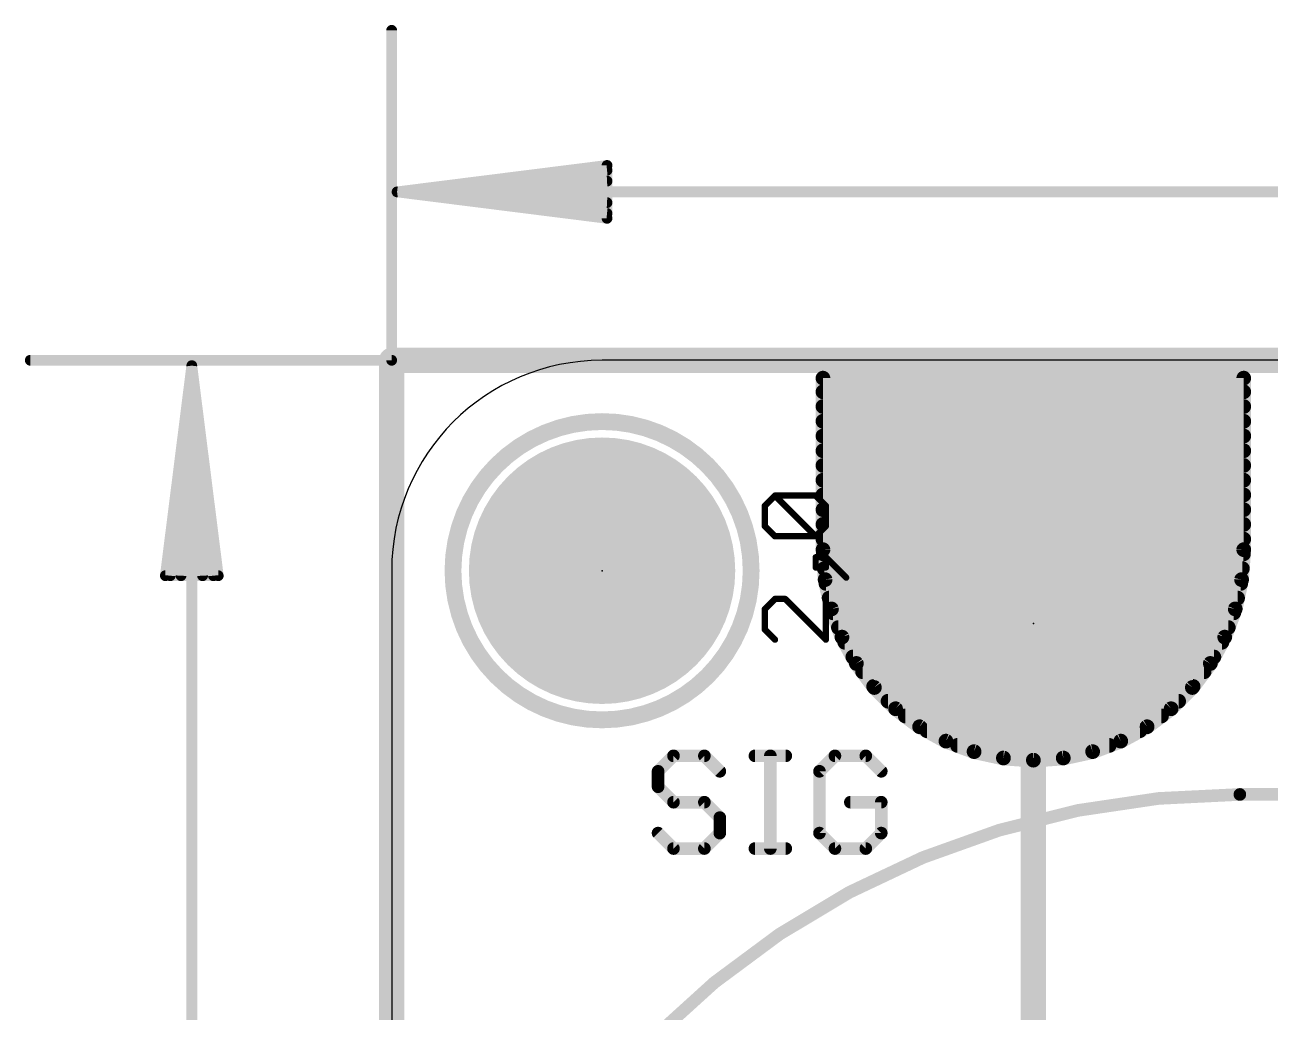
# Model space of a CAD drawing. Extents: x -4.8 to 37, y -3.4 to 41.2.
# Drawn here: x -4.43 to 10.61, y 28.96 to 40.88 of the extents above; entities that cross this region are included whole.
import ezdxf

# ---------------------------------------------------------------- set-up
doc = ezdxf.new("R2010")
doc.units = 0
for name, color, linetype in [('1', 12, 'CONTINUOUS'), ('16', 5, 'CONTINUOUS'), ('17', 110, 'CONTINUOUS'), ('20', 53, 'CONTINUOUS'), ('21', 40, 'CONTINUOUS'), ('23', 53, 'CONTINUOUS'), ('47', 253, 'CONTINUOUS'), ('48', 253, 'CONTINUOUS')]:
    doc.layers.add(name, color=color, linetype=linetype)

# ---------------------------------------------------------------- blocks, each defined once
blk = doc.blocks.new('ROUNDP')
at = {"const_width": 0.5}
blk.add_lwpolyline([(0, -0.25, 1), (0, 0.25, 1), (0, -0.25)], format="xyb", dxfattribs=at)

msp = doc.modelspace()

# ---------------------------------------------------------------- linework, layer by layer
at = {"layer": '1'}
for points, const_width in [([(30.48, 36.83), (0, 36.83)], 0.3048), ([(0, 36.83), (0, 0)], 0.3048), ([(10.287, 36.614), (5.207, 36.614)], 0.1778), ([(5.207, 36.614), (5.207, 34.544)], 0.1778), ([(10.287, 34.544), (10.287, 36.614)], 0.1778), ([(5.207, 36.449), (10.287, 36.449)], 0.1778), ([(5.207, 36.2712), (10.287, 36.2712)], 0.1778), ([(5.207, 36.0934), (10.287, 36.0934)], 0.1778), ([(5.207, 35.9156), (10.287, 35.9156)], 0.1778), ([(5.207, 35.7378), (10.287, 35.7378)], 0.1778), ([(5.207, 35.56), (10.287, 35.56)], 0.1778), ([(5.207, 35.3822), (10.287, 35.3822)], 0.1778), ([(5.207, 35.2044), (10.287, 35.2044)], 0.1778), ([(5.207, 35.0266), (10.287, 35.0266)], 0.1778), ([(5.207, 34.8488), (10.287, 34.8488)], 0.1778), ([(5.207, 34.671), (10.287, 34.671)], 0.1778), ([(5.207, 34.544), (5.2329, 34.1825)], 0.1778), ([(5.2106, 34.4932), (10.2834, 34.4932)], 0.1778), ([(10.2611, 34.1825), (10.287, 34.544)], 0.1778), ([(5.2233, 34.3154), (10.2706, 34.3154)], 0.1778), ([(5.2329, 34.1825), (5.3099, 33.8284)], 0.1778), ([(5.2426, 34.1376), (10.2514, 34.1376)], 0.1778), ([(10.1841, 33.8284), (10.2611, 34.1825)], 0.1778), ([(5.2813, 33.9598), (10.2127, 33.9598)], 0.1778), ([(5.3099, 33.8284), (5.4365, 33.4888)], 0.1778), ([(5.3272, 33.782), (10.1668, 33.782)], 0.1778), ([(10.0575, 33.4888), (10.1841, 33.8284)], 0.1778), ([(5.3935, 33.6042), (10.1005, 33.6042)], 0.1778), ([(5.4365, 33.4888), (5.6102, 33.1708)], 0.1778), ([(9.8838, 33.1708), (10.0575, 33.4888)], 0.1778), ([(5.4706, 33.4264), (10.0234, 33.4264)], 0.1778), ([(5.5677, 33.2486), (9.9263, 33.2486)], 0.1778), ([(5.6102, 33.1708), (5.8274, 32.8807)], 0.1778), ([(9.6666, 32.8807), (9.8838, 33.1708)], 0.1778), ([(5.6851, 33.0708), (9.8089, 33.0708)], 0.1778), ([(5.8182, 32.893), (9.6758, 32.893)], 0.1778), ([(5.8274, 32.8807), (6.0837, 32.6244)], 0.1778), ([(9.4103, 32.6244), (9.6666, 32.8807)], 0.1778), ([(5.9929, 32.7152), (9.5012, 32.7152)], 0.1778), ([(6.0837, 32.6244), (6.3738, 32.4072)], 0.1778), ([(6.1999, 32.5374), (9.2941, 32.5374)], 0.1778), ([(9.1202, 32.4072), (9.4103, 32.6244)], 0.1778), ([(6.3738, 32.4072), (6.6918, 32.2335)], 0.1778), ([(8.8022, 32.2335), (9.1202, 32.4072)], 0.1778), ([(6.461, 32.3596), (9.033, 32.3596)], 0.1778), ([(6.6918, 32.2335), (7.0314, 32.1069)], 0.1778), ([(8.4626, 32.1069), (8.8022, 32.2335)], 0.1778), ([(6.8306, 32.1818), (8.6634, 32.1818)], 0.1778), ([(7.0314, 32.1069), (7.3855, 32.0299)], 0.1778), ([(8.1085, 32.0299), (8.4626, 32.1069)], 0.1778), ([(7.3855, 32.0299), (7.747, 32.004)], 0.1778), ([(7.747, 32.004), (8.1085, 32.0299)], 0.1778)]:
    msp.add_lwpolyline(points, dxfattribs=dict(at, const_width=const_width))
for points, const_width in [([(0, 36.9062, 1), (0, 36.7538)], 0.1524), ([(0.0762, 36.83, 1), (-0.0762, 36.83)], 0.1524), ([(5.2515, 36.614, 1), (5.1625, 36.614)], 0.0889), ([(5.207, 36.6585, 1), (5.207, 36.5696)], 0.0889), ([(10.3315, 36.614, 1), (10.2426, 36.614)], 0.0889), ([(10.287, 36.5696, 1), (10.287, 36.6585)], 0.0889), ([(5.207, 36.4935, 1), (5.207, 36.4046)], 0.0889), ([(10.287, 36.4046, 1), (10.287, 36.4935)], 0.0889), ([(5.207, 36.3156, 1), (5.207, 36.2268)], 0.0889), ([(10.287, 36.2268, 1), (10.287, 36.3156)], 0.0889), ([(5.207, 36.1379, 1), (5.207, 36.049)], 0.0889), ([(10.287, 36.049, 1), (10.287, 36.1379)], 0.0889), ([(5.207, 35.9601, 1), (5.207, 35.8712)], 0.0889), ([(10.287, 35.8712, 1), (10.287, 35.9601)], 0.0889), ([(5.207, 35.7822, 1), (5.207, 35.6934)], 0.0889), ([(10.287, 35.6934, 1), (10.287, 35.7822)], 0.0889), ([(5.207, 35.6044, 1), (5.207, 35.5156)], 0.0889), ([(10.287, 35.5156, 1), (10.287, 35.6044)], 0.0889), ([(5.207, 35.4267, 1), (5.207, 35.3378)], 0.0889), ([(10.287, 35.3378, 1), (10.287, 35.4267)], 0.0889), ([(5.207, 35.2488, 1), (5.207, 35.16)], 0.0889), ([(10.287, 35.16, 1), (10.287, 35.2488)], 0.0889), ([(5.207, 35.071, 1), (5.207, 34.9822)], 0.0889), ([(10.287, 34.9822, 1), (10.287, 35.071)], 0.0889), ([(5.207, 34.8933, 1), (5.207, 34.8044)], 0.0889), ([(10.287, 34.8044, 1), (10.287, 34.8933)], 0.0889), ([(5.207, 34.7154, 1), (5.207, 34.6266)], 0.0889), ([(10.287, 34.6266, 1), (10.287, 34.7154)], 0.0889), ([(5.1625, 34.544, 1), (5.2515, 34.544)], 0.0889), ([(5.2513, 34.5472, 1), (5.1627, 34.5408)], 0.0889), ([(5.2106, 34.5376, 1), (5.2106, 34.4488)], 0.0889), ([(10.3313, 34.5408, 1), (10.2427, 34.5472)], 0.0889), ([(10.2426, 34.544, 1), (10.3315, 34.544)], 0.0889), ([(10.2834, 34.4488, 1), (10.2834, 34.5376)], 0.0889), ([(5.2233, 34.3599, 1), (5.2233, 34.271)], 0.0889), ([(10.2706, 34.271, 1), (10.2706, 34.3599)], 0.0889), ([(5.2763, 34.192, 1), (5.1894, 34.1731)], 0.0889), ([(5.1885, 34.1793, 1), (5.2772, 34.1857)], 0.0889), ([(5.2426, 34.182, 1), (5.2426, 34.0932)], 0.0889), ([(10.2168, 34.1857, 1), (10.3055, 34.1793)], 0.0889), ([(10.3046, 34.1731, 1), (10.2177, 34.192)], 0.0889), ([(10.2514, 34.0932, 1), (10.2514, 34.182)], 0.0889), ([(5.2813, 34.0042, 1), (5.2813, 33.9154)], 0.0889), ([(10.2127, 33.9154, 1), (10.2127, 34.0042)], 0.0889), ([(5.3515, 33.8439, 1), (5.2682, 33.8129)], 0.0889), ([(5.2665, 33.819, 1), (5.3533, 33.8378)], 0.0889), ([(5.3272, 33.8265, 1), (5.3272, 33.7376)], 0.0889), ([(10.1407, 33.8378, 1), (10.2275, 33.819)], 0.0889), ([(10.2258, 33.8129, 1), (10.1425, 33.8439)], 0.0889), ([(10.1668, 33.7376, 1), (10.1668, 33.8265)], 0.0889), ([(5.3935, 33.6486, 1), (5.3935, 33.5598)], 0.0889), ([(10.1005, 33.5598, 1), (10.1005, 33.6486)], 0.0889), ([(5.4755, 33.5101, 1), (5.3975, 33.4675)], 0.0889), ([(5.3949, 33.4733, 1), (5.4782, 33.5044)], 0.0889), ([(10.0158, 33.5044, 1), (10.0991, 33.4733)], 0.0889), ([(10.0965, 33.4675, 1), (10.0185, 33.5101)], 0.0889), ([(5.4706, 33.4708, 1), (5.4706, 33.382)], 0.0889), ([(10.0234, 33.382, 1), (10.0234, 33.4708)], 0.0889), ([(5.5677, 33.2931, 1), (5.5677, 33.2042)], 0.0889), ([(5.6458, 33.1974, 1), (5.5746, 33.1441)], 0.0889), ([(5.5712, 33.1495, 1), (5.6492, 33.1921)], 0.0889), ([(9.8448, 33.1921, 1), (9.9228, 33.1495)], 0.0889), ([(9.9194, 33.1441, 1), (9.8482, 33.1974)], 0.0889), ([(9.9263, 33.2042, 1), (9.9263, 33.2931)], 0.0889), ([(5.6851, 33.1152, 1), (5.6851, 33.0264)], 0.0889), ([(9.8089, 33.0264, 1), (9.8089, 33.1152)], 0.0889), ([(5.8182, 32.9374, 1), (5.8182, 32.8486)], 0.0889), ([(5.8588, 32.9121, 1), (5.796, 32.8492)], 0.0889), ([(5.7918, 32.854, 1), (5.863, 32.9073)], 0.0889), ([(9.631, 32.9073, 1), (9.7022, 32.854)], 0.0889), ([(9.698, 32.8492, 1), (9.6352, 32.9121)], 0.0889), ([(9.6758, 32.8486, 1), (9.6758, 32.9374)], 0.0889), ([(5.9929, 32.7597, 1), (5.9929, 32.6708)], 0.0889), ([(9.5012, 32.6708, 1), (9.5012, 32.7597)], 0.0889), ([(6.1103, 32.66, 1), (6.057, 32.5888)], 0.0889), ([(6.0522, 32.593, 1), (6.1151, 32.6558)], 0.0889), ([(6.1999, 32.5818, 1), (6.1999, 32.493)], 0.0889), ([(9.2941, 32.493, 1), (9.2941, 32.5818)], 0.0889), ([(9.3789, 32.6558, 1), (9.4418, 32.593)], 0.0889), ([(9.437, 32.5888, 1), (9.3837, 32.66)], 0.0889), ([(6.3951, 32.4462, 1), (6.3525, 32.3682)], 0.0889), ([(6.3471, 32.3716, 1), (6.4004, 32.4428)], 0.0889), ([(9.0936, 32.4428, 1), (9.1469, 32.3716)], 0.0889), ([(9.1415, 32.3682, 1), (9.0989, 32.4462)], 0.0889), ([(6.461, 32.404, 1), (6.461, 32.3152)], 0.0889), ([(6.7074, 32.2752, 1), (6.6763, 32.1919)], 0.0889), ([(8.8177, 32.1919, 1), (8.7866, 32.2752)], 0.0889), ([(9.033, 32.3152, 1), (9.033, 32.404)], 0.0889), ([(6.6705, 32.1945, 1), (6.7131, 32.2725)], 0.0889), ([(6.8306, 32.2263, 1), (6.8306, 32.1374)], 0.0889), ([(7.0408, 32.1503, 1), (7.022, 32.0635)], 0.0889), ([(7.0159, 32.0652, 1), (7.0469, 32.1485)], 0.0889), ([(8.4471, 32.1485, 1), (8.4781, 32.0652)], 0.0889), ([(8.472, 32.0635, 1), (8.4532, 32.1503)], 0.0889), ([(8.6634, 32.1374, 1), (8.6634, 32.2263)], 0.0889), ([(8.7809, 32.2725, 1), (8.8235, 32.1945)], 0.0889), ([(7.3887, 32.0742, 1), (7.3823, 31.9855)], 0.0889), ([(7.3761, 31.9864, 1), (7.395, 32.0733)], 0.0889), ([(7.7438, 32.0483, 1), (7.7502, 31.9597)], 0.0889), ([(7.7438, 31.9597, 1), (7.7502, 32.0483)], 0.0889), ([(8.099, 32.0733, 1), (8.1179, 31.9864)], 0.0889), ([(8.1117, 31.9855, 1), (8.1053, 32.0742)], 0.0889)]:
    msp.add_lwpolyline(points, format="xyb", dxfattribs=dict(at, const_width=const_width))
at = {"layer": '16'}
for points, const_width in [([(0, 36.83), (30.48, 36.83)], 0.3048), ([(0, 0), (0, 36.83)], 0.3048), ([(10.287, 36.614), (5.207, 36.614)], 0.1778), ([(5.207, 36.614), (5.207, 34.544)], 0.1778), ([(10.287, 34.544), (10.287, 36.614)], 0.1778), ([(5.207, 36.449), (10.287, 36.449)], 0.1778), ([(5.207, 36.2712), (10.287, 36.2712)], 0.1778), ([(5.207, 36.0934), (10.287, 36.0934)], 0.1778), ([(5.207, 35.9156), (10.287, 35.9156)], 0.1778), ([(5.207, 35.7378), (10.287, 35.7378)], 0.1778), ([(5.207, 35.56), (10.287, 35.56)], 0.1778), ([(5.207, 35.3822), (10.287, 35.3822)], 0.1778), ([(5.207, 35.2044), (10.287, 35.2044)], 0.1778), ([(5.207, 35.0266), (10.287, 35.0266)], 0.1778), ([(5.207, 34.8488), (10.287, 34.8488)], 0.1778), ([(5.207, 34.671), (10.287, 34.671)], 0.1778), ([(5.207, 34.544), (5.2329, 34.1825)], 0.1778), ([(5.2106, 34.4932), (10.2834, 34.4932)], 0.1778), ([(10.2611, 34.1825), (10.287, 34.544)], 0.1778), ([(5.2233, 34.3154), (10.2706, 34.3154)], 0.1778), ([(7.747, 34.163), (7.747, 11.303)], 0.3048), ([(5.2329, 34.1825), (5.3099, 33.8284)], 0.1778), ([(5.2426, 34.1376), (10.2514, 34.1376)], 0.1778), ([(10.1841, 33.8284), (10.2611, 34.1825)], 0.1778), ([(5.2813, 33.9598), (10.2127, 33.9598)], 0.1778), ([(5.3099, 33.8284), (5.4365, 33.4888)], 0.1778), ([(5.3272, 33.782), (10.1668, 33.782)], 0.1778), ([(10.0575, 33.4888), (10.1841, 33.8284)], 0.1778), ([(5.3935, 33.6042), (10.1005, 33.6042)], 0.1778), ([(5.4365, 33.4888), (5.6102, 33.1708)], 0.1778), ([(9.8838, 33.1708), (10.0575, 33.4888)], 0.1778), ([(5.4706, 33.4264), (10.0234, 33.4264)], 0.1778), ([(5.5677, 33.2486), (9.9263, 33.2486)], 0.1778), ([(5.6102, 33.1708), (5.8274, 32.8807)], 0.1778), ([(9.6666, 32.8807), (9.8838, 33.1708)], 0.1778), ([(5.6851, 33.0708), (9.8089, 33.0708)], 0.1778), ([(5.8182, 32.893), (9.6758, 32.893)], 0.1778), ([(5.8274, 32.8807), (6.0837, 32.6244)], 0.1778), ([(9.4103, 32.6244), (9.6666, 32.8807)], 0.1778), ([(5.9929, 32.7152), (9.5012, 32.7152)], 0.1778), ([(6.0837, 32.6244), (6.3738, 32.4072)], 0.1778), ([(6.1999, 32.5374), (9.2941, 32.5374)], 0.1778), ([(9.1202, 32.4072), (9.4103, 32.6244)], 0.1778), ([(6.3738, 32.4072), (6.6918, 32.2335)], 0.1778), ([(8.8022, 32.2335), (9.1202, 32.4072)], 0.1778), ([(6.461, 32.3596), (9.033, 32.3596)], 0.1778), ([(6.6918, 32.2335), (7.0314, 32.1069)], 0.1778), ([(8.4626, 32.1069), (8.8022, 32.2335)], 0.1778), ([(6.8306, 32.1818), (8.6634, 32.1818)], 0.1778), ([(7.0314, 32.1069), (7.3855, 32.0299)], 0.1778), ([(8.1085, 32.0299), (8.4626, 32.1069)], 0.1778), ([(7.3855, 32.0299), (7.747, 32.004)], 0.1778), ([(7.747, 32.004), (8.1085, 32.0299)], 0.1778)]:
    msp.add_lwpolyline(points, dxfattribs=dict(at, const_width=const_width))
for points, const_width in [([(0, 36.9062, 1), (0, 36.7538)], 0.1524), ([(0.0762, 36.83, 1), (-0.0762, 36.83)], 0.1524), ([(5.2515, 36.614, 1), (5.1625, 36.614)], 0.0889), ([(5.207, 36.6585, 1), (5.207, 36.5696)], 0.0889), ([(10.3315, 36.614, 1), (10.2426, 36.614)], 0.0889), ([(10.287, 36.5696, 1), (10.287, 36.6585)], 0.0889), ([(5.207, 36.4935, 1), (5.207, 36.4046)], 0.0889), ([(10.287, 36.4046, 1), (10.287, 36.4935)], 0.0889), ([(5.207, 36.3156, 1), (5.207, 36.2268)], 0.0889), ([(10.287, 36.2268, 1), (10.287, 36.3156)], 0.0889), ([(5.207, 36.1379, 1), (5.207, 36.049)], 0.0889), ([(10.287, 36.049, 1), (10.287, 36.1379)], 0.0889), ([(5.207, 35.9601, 1), (5.207, 35.8712)], 0.0889), ([(10.287, 35.8712, 1), (10.287, 35.9601)], 0.0889), ([(5.207, 35.7822, 1), (5.207, 35.6934)], 0.0889), ([(10.287, 35.6934, 1), (10.287, 35.7822)], 0.0889), ([(5.207, 35.6044, 1), (5.207, 35.5156)], 0.0889), ([(10.287, 35.5156, 1), (10.287, 35.6044)], 0.0889), ([(5.207, 35.4267, 1), (5.207, 35.3378)], 0.0889), ([(10.287, 35.3378, 1), (10.287, 35.4267)], 0.0889), ([(5.207, 35.2488, 1), (5.207, 35.16)], 0.0889), ([(10.287, 35.16, 1), (10.287, 35.2488)], 0.0889), ([(5.207, 35.071, 1), (5.207, 34.9822)], 0.0889), ([(10.287, 34.9822, 1), (10.287, 35.071)], 0.0889), ([(5.207, 34.8933, 1), (5.207, 34.8044)], 0.0889), ([(10.287, 34.8044, 1), (10.287, 34.8933)], 0.0889), ([(5.207, 34.7154, 1), (5.207, 34.6266)], 0.0889), ([(10.287, 34.6266, 1), (10.287, 34.7154)], 0.0889), ([(5.1625, 34.544, 1), (5.2515, 34.544)], 0.0889), ([(5.2513, 34.5472, 1), (5.1627, 34.5408)], 0.0889), ([(5.2106, 34.5376, 1), (5.2106, 34.4488)], 0.0889), ([(10.3313, 34.5408, 1), (10.2427, 34.5472)], 0.0889), ([(10.2426, 34.544, 1), (10.3315, 34.544)], 0.0889), ([(10.2834, 34.4488, 1), (10.2834, 34.5376)], 0.0889), ([(5.2233, 34.3599, 1), (5.2233, 34.271)], 0.0889), ([(7.8232, 34.163, 1), (7.6708, 34.163)], 0.1524), ([(10.2706, 34.271, 1), (10.2706, 34.3599)], 0.0889), ([(5.2763, 34.192, 1), (5.1894, 34.1731)], 0.0889), ([(5.1885, 34.1793, 1), (5.2772, 34.1857)], 0.0889), ([(5.2426, 34.182, 1), (5.2426, 34.0932)], 0.0889), ([(10.2168, 34.1857, 1), (10.3055, 34.1793)], 0.0889), ([(10.3046, 34.1731, 1), (10.2177, 34.192)], 0.0889), ([(10.2514, 34.0932, 1), (10.2514, 34.182)], 0.0889), ([(5.2813, 34.0042, 1), (5.2813, 33.9154)], 0.0889), ([(10.2127, 33.9154, 1), (10.2127, 34.0042)], 0.0889), ([(5.3515, 33.8439, 1), (5.2682, 33.8129)], 0.0889), ([(5.2665, 33.819, 1), (5.3533, 33.8378)], 0.0889), ([(5.3272, 33.8265, 1), (5.3272, 33.7376)], 0.0889), ([(10.1407, 33.8378, 1), (10.2275, 33.819)], 0.0889), ([(10.2258, 33.8129, 1), (10.1425, 33.8439)], 0.0889), ([(10.1668, 33.7376, 1), (10.1668, 33.8265)], 0.0889), ([(5.3935, 33.6486, 1), (5.3935, 33.5598)], 0.0889), ([(10.1005, 33.5598, 1), (10.1005, 33.6486)], 0.0889), ([(5.4755, 33.5101, 1), (5.3975, 33.4675)], 0.0889), ([(5.3949, 33.4733, 1), (5.4782, 33.5044)], 0.0889), ([(10.0158, 33.5044, 1), (10.0991, 33.4733)], 0.0889), ([(10.0965, 33.4675, 1), (10.0185, 33.5101)], 0.0889), ([(5.4706, 33.4708, 1), (5.4706, 33.382)], 0.0889), ([(10.0234, 33.382, 1), (10.0234, 33.4708)], 0.0889), ([(5.5677, 33.2931, 1), (5.5677, 33.2042)], 0.0889), ([(5.6458, 33.1974, 1), (5.5746, 33.1441)], 0.0889), ([(5.5712, 33.1495, 1), (5.6492, 33.1921)], 0.0889), ([(9.8448, 33.1921, 1), (9.9228, 33.1495)], 0.0889), ([(9.9194, 33.1441, 1), (9.8482, 33.1974)], 0.0889), ([(9.9263, 33.2042, 1), (9.9263, 33.2931)], 0.0889), ([(5.6851, 33.1152, 1), (5.6851, 33.0264)], 0.0889), ([(9.8089, 33.0264, 1), (9.8089, 33.1152)], 0.0889), ([(5.8182, 32.9374, 1), (5.8182, 32.8486)], 0.0889), ([(5.8588, 32.9121, 1), (5.796, 32.8492)], 0.0889), ([(5.7918, 32.854, 1), (5.863, 32.9073)], 0.0889), ([(9.631, 32.9073, 1), (9.7022, 32.854)], 0.0889), ([(9.698, 32.8492, 1), (9.6352, 32.9121)], 0.0889), ([(9.6758, 32.8486, 1), (9.6758, 32.9374)], 0.0889), ([(5.9929, 32.7597, 1), (5.9929, 32.6708)], 0.0889), ([(9.5012, 32.6708, 1), (9.5012, 32.7597)], 0.0889), ([(6.1103, 32.66, 1), (6.057, 32.5888)], 0.0889), ([(6.0522, 32.593, 1), (6.1151, 32.6558)], 0.0889), ([(6.1999, 32.5818, 1), (6.1999, 32.493)], 0.0889), ([(9.2941, 32.493, 1), (9.2941, 32.5818)], 0.0889), ([(9.3789, 32.6558, 1), (9.4418, 32.593)], 0.0889), ([(9.437, 32.5888, 1), (9.3837, 32.66)], 0.0889), ([(6.3951, 32.4462, 1), (6.3525, 32.3682)], 0.0889), ([(6.3471, 32.3716, 1), (6.4004, 32.4428)], 0.0889), ([(9.0936, 32.4428, 1), (9.1469, 32.3716)], 0.0889), ([(9.1415, 32.3682, 1), (9.0989, 32.4462)], 0.0889), ([(6.461, 32.404, 1), (6.461, 32.3152)], 0.0889), ([(6.7074, 32.2752, 1), (6.6763, 32.1919)], 0.0889), ([(8.8177, 32.1919, 1), (8.7866, 32.2752)], 0.0889), ([(9.033, 32.3152, 1), (9.033, 32.404)], 0.0889), ([(6.6705, 32.1945, 1), (6.7131, 32.2725)], 0.0889), ([(6.8306, 32.2263, 1), (6.8306, 32.1374)], 0.0889), ([(7.0408, 32.1503, 1), (7.022, 32.0635)], 0.0889), ([(7.0159, 32.0652, 1), (7.0469, 32.1485)], 0.0889), ([(8.4471, 32.1485, 1), (8.4781, 32.0652)], 0.0889), ([(8.472, 32.0635, 1), (8.4532, 32.1503)], 0.0889), ([(8.6634, 32.1374, 1), (8.6634, 32.2263)], 0.0889), ([(8.7809, 32.2725, 1), (8.8235, 32.1945)], 0.0889), ([(7.3887, 32.0742, 1), (7.3823, 31.9855)], 0.0889), ([(7.3761, 31.9864, 1), (7.395, 32.0733)], 0.0889), ([(7.7438, 32.0483, 1), (7.7502, 31.9597)], 0.0889), ([(7.7438, 31.9597, 1), (7.7502, 32.0483)], 0.0889), ([(8.099, 32.0733, 1), (8.1179, 31.9864)], 0.0889), ([(8.1117, 31.9855, 1), (8.1053, 32.0742)], 0.0889)]:
    msp.add_lwpolyline(points, format="xyb", dxfattribs=dict(at, const_width=const_width))
at = {"layer": '20'}
for p, q in [((27.94, 36.83), (2.54, 36.83)), ((0, 34.29), (0, 2.54))]:
    msp.add_line(p, q, dxfattribs=at)
msp.add_arc((2.54, 34.29), 2.54, 90, 180, dxfattribs=at)
at = {"layer": '21'}
for points, const_width in [([(2.54, 32.49, 1), (2.54, 36.09, 1), (2.54, 32.49)], 0.2032), ([(3.4024, 32.0939, 1), (3.4024, 32.0177)], 0.0762), ([(3.4294, 32.0288, 1), (3.3755, 32.0827)], 0.0762), ([(3.8022, 32.0827, 1), (3.7483, 32.0288)], 0.0762), ([(3.7753, 32.0177, 1), (3.7753, 32.0939)], 0.0762), ([(4.3854, 32.0939, 1), (4.3854, 32.0177)], 0.0762), ([(4.6099, 32.0558, 1), (4.5337, 32.0558)], 0.0762), ([(4.7583, 32.0177, 1), (4.7583, 32.0939)], 0.0762), ([(5.3514, 32.0939, 1), (5.3514, 32.0177)], 0.0762), ([(5.3784, 32.0288, 1), (5.3245, 32.0827)], 0.0762), ([(5.7512, 32.0827, 1), (5.6973, 32.0288)], 0.0762), ([(5.7243, 32.0177, 1), (5.7243, 32.0939)], 0.0762), ([(3.2541, 31.8693, 1), (3.1779, 31.8693)], 0.0762), ([(3.1891, 31.8963, 1), (3.2429, 31.8424)], 0.0762), ([(3.9348, 31.8424, 1), (3.9886, 31.8963)], 0.0762), ([(5.2031, 31.8693, 1), (5.1269, 31.8693)], 0.0762), ([(5.1381, 31.8963, 1), (5.1919, 31.8424)], 0.0762), ([(5.8838, 31.8424, 1), (5.9376, 31.8963)], 0.0762), ([(3.1779, 31.6829, 1), (3.2541, 31.6829)], 0.0762), ([(3.2429, 31.7098, 1), (3.1891, 31.656)], 0.0762), ([(10.24, 31.59, 0.4142), (0.24, 21.59)], 0.1524), ([(3.4024, 31.5346, 1), (3.4024, 31.4584)], 0.0762), ([(3.8022, 31.5234, 1), (3.7483, 31.4695)], 0.0762), ([(3.7753, 31.4584, 1), (3.7753, 31.5346)], 0.0762), ([(5.5378, 31.5346, 1), (5.5378, 31.4584)], 0.0762), ([(5.9488, 31.4965, 1), (5.8726, 31.4965)], 0.0762), ([(5.9107, 31.4584, 1), (5.9107, 31.5346)], 0.0762), ([(10.24, 31.6281, 1), (10.24, 31.5519)], 0.0762), ([(10.24, 31.5519, 1), (10.24, 31.6281)], 0.0762), ([(3.3755, 31.4695, 1), (3.4294, 31.5234)], 0.0762), ([(3.9998, 31.3101, 1), (3.9236, 31.3101)], 0.0762), ([(3.9348, 31.2831, 1), (3.9886, 31.337)], 0.0762), ([(3.2429, 31.1506, 1), (3.1891, 31.0967)], 0.0762), ([(3.9236, 31.1236, 1), (3.9998, 31.1236)], 0.0762), ([(3.9886, 31.0967, 1), (3.9348, 31.1506)], 0.0762), ([(5.1919, 31.1506, 1), (5.1381, 31.0967)], 0.0762), ([(5.1269, 31.1236, 1), (5.2031, 31.1236)], 0.0762), ([(5.8726, 31.1236, 1), (5.9488, 31.1236)], 0.0762), ([(5.9376, 31.0967, 1), (5.8838, 31.1506)], 0.0762), ([(3.4024, 30.9753, 1), (3.4024, 30.8991)], 0.0762), ([(3.3755, 30.9103, 1), (3.4294, 30.9641)], 0.0762), ([(3.7483, 30.9641, 1), (3.8022, 30.9103)], 0.0762), ([(3.7753, 30.8991, 1), (3.7753, 30.9753)], 0.0762), ([(4.3854, 30.9753, 1), (4.3854, 30.8991)], 0.0762), ([(4.5337, 30.9372, 1), (4.6099, 30.9372)], 0.0762), ([(4.7583, 30.8991, 1), (4.7583, 30.9753)], 0.0762), ([(5.3514, 30.9753, 1), (5.3514, 30.8991)], 0.0762), ([(5.3245, 30.9103, 1), (5.3784, 30.9641)], 0.0762), ([(5.6973, 30.9641, 1), (5.7512, 30.9103)], 0.0762), ([(5.7243, 30.8991, 1), (5.7243, 30.9753)], 0.0762)]:
    msp.add_lwpolyline(points, format="xyb", dxfattribs=dict(at, const_width=const_width))
at = {"layer": '21', "const_width": 0.1524}
for points in [[(3.4024, 32.0558), (3.216, 31.8693)], [(3.7753, 32.0558), (3.4024, 32.0558)], [(3.9617, 31.8693), (3.7753, 32.0558)], [(4.3854, 32.0558), (4.7583, 32.0558)], [(4.5718, 30.9372), (4.5718, 32.0558)], [(5.3514, 32.0558), (5.165, 31.8693)], [(5.7243, 32.0558), (5.3514, 32.0558)], [(5.9107, 31.8693), (5.7243, 32.0558)], [(3.216, 31.8693), (3.216, 31.6829)], [(5.165, 31.8693), (5.165, 31.1236)], [(3.216, 31.6829), (3.4024, 31.4965)], [(3.4024, 31.4965), (3.7753, 31.4965)], [(3.7753, 31.4965), (3.9617, 31.3101)], [(5.9107, 31.4965), (5.5378, 31.4965)], [(5.9107, 31.1236), (5.9107, 31.4965)], [(20.24, 31.59), (10.24, 31.59)], [(3.9617, 31.3101), (3.9617, 31.1236)], [(3.4024, 30.9372), (3.216, 31.1236)], [(3.9617, 31.1236), (3.7753, 30.9372)], [(5.165, 31.1236), (5.3514, 30.9372)], [(5.7243, 30.9372), (5.9107, 31.1236)], [(3.7753, 30.9372), (3.4024, 30.9372)], [(4.3854, 30.9372), (4.7583, 30.9372)], [(5.3514, 30.9372), (5.7243, 30.9372)]]:
    msp.add_lwpolyline(points, dxfattribs=at)
at = {"layer": '23'}
for p in [(2.54, 34.29), (7.747, 33.655)]:
    msp.add_point(p, dxfattribs=at)
at = {"layer": '47', "const_width": 0.13}
for points in [[(0, 36.83), (0, 40.812)], [(0.065, 38.862), (2.6, 39.1812)], [(2.6, 39.1812), (2.6, 38.5428)], [(0.065, 38.862), (2.6, 39.122)], [(0.065, 38.862), (2.6, 38.992)], [(30.415, 38.862), (0.065, 38.862)], [(2.6, 38.5428), (0.065, 38.862)], [(2.6, 38.732), (0.065, 38.862)], [(2.6, 38.602), (0.065, 38.862)], [(0, 36.83), (-4.363, 36.83)], [(-2.413, 36.765), (-2.7322, 34.23)], [(-2.413, 36.765), (-2.673, 34.23)], [(-2.413, 36.765), (-2.543, 34.23)], [(-2.413, 36.765), (-2.413, 0.065)], [(-2.0938, 34.23), (-2.413, 36.765)], [(-2.283, 34.23), (-2.413, 36.765)], [(-2.153, 34.23), (-2.413, 36.765)], [(-2.7322, 34.23), (-2.0938, 34.23)]]:
    msp.add_lwpolyline(points, dxfattribs=at)
at = {"layer": '47', "const_width": 0.065}
for points in [[(0.0325, 40.812, 1), (-0.0325, 40.812)], [(2.6325, 39.1812, 1), (2.5675, 39.1812)], [(2.6041, 39.149, 1), (2.5959, 39.2135)], [(2.6033, 39.0897, 1), (2.5967, 39.1543)], [(2.6017, 38.9595, 1), (2.5983, 39.0245)], [(0.065, 38.8945, 1), (0.065, 38.8295)], [(0.0691, 38.8942, 1), (0.0609, 38.8298)], [(0.0633, 38.8945, 1), (0.0667, 38.8295)], [(0.0667, 38.8945, 1), (0.0633, 38.8295)], [(0.0683, 38.8943, 1), (0.0617, 38.8297)], [(0.0617, 38.8943, 1), (0.0683, 38.8297)], [(0.0609, 38.8942, 1), (0.0691, 38.8298)], [(2.5983, 38.6995, 1), (2.6017, 38.7645)], [(2.5967, 38.5697, 1), (2.6033, 38.6343)], [(2.5675, 38.5428, 1), (2.6325, 38.5428)], [(2.5959, 38.5105, 1), (2.6041, 38.575)], [(-4.363, 36.8625, 1), (-4.363, 36.7975)], [(-0.0325, 36.83, 1), (0.0325, 36.83)], [(0, 36.7975, 1), (0, 36.8625)], [(-2.3805, 36.765, 1), (-2.4455, 36.765)], [(-2.3808, 36.7691, 1), (-2.4452, 36.7609)], [(-2.3805, 36.7633, 1), (-2.4455, 36.7667)], [(-2.3805, 36.7667, 1), (-2.4455, 36.7633)], [(-2.3807, 36.7683, 1), (-2.4453, 36.7617)], [(-2.3807, 36.7617, 1), (-2.4453, 36.7683)], [(-2.3808, 36.7609, 1), (-2.4452, 36.7691)], [(-2.7322, 34.2625, 1), (-2.7322, 34.1975)], [(-2.0938, 34.1975, 1), (-2.0938, 34.2625)], [(-2.7645, 34.2341, 1), (-2.7, 34.2259)], [(-2.7053, 34.2333, 1), (-2.6407, 34.2267)], [(-2.5755, 34.2317, 1), (-2.5105, 34.2283)], [(-2.3155, 34.2283, 1), (-2.2505, 34.2317)], [(-2.1853, 34.2267, 1), (-2.1207, 34.2333)], [(-2.126, 34.2259, 1), (-2.0615, 34.2341)]]:
    msp.add_lwpolyline(points, format="xyb", dxfattribs=at)
at = {"layer": '48', "const_width": 0.0762}
for points in [[(4.5047, 35.0741), (4.6275, 35.1969)], [(4.6275, 35.1969), (5.119, 35.1969)], [(5.119, 34.7055), (4.6275, 35.1969)], [(5.119, 35.1969), (5.2419, 35.0741)], [(4.5047, 34.8283), (4.5047, 35.0741)], [(5.2419, 35.0741), (5.2419, 34.8283)], [(4.6275, 34.7055), (4.5047, 34.8283)], [(5.119, 34.7055), (4.6275, 34.7055)], [(5.2419, 34.8283), (5.119, 34.7055)], [(5.2419, 34.4523), (5.119, 34.4523)], [(5.119, 34.4523), (5.119, 34.3294)], [(5.4876, 34.2065), (5.2419, 34.4523)], [(5.2419, 34.3294), (5.2419, 34.4523)], [(5.119, 34.3294), (5.2419, 34.3294)], [(4.6275, 33.9496), (4.5047, 33.8267)], [(4.7504, 33.9496), (4.6275, 33.9496)], [(5.2419, 33.4581), (4.7504, 33.9496)], [(5.2419, 33.9496), (5.2419, 33.4581)], [(4.5047, 33.8267), (4.5047, 33.581)], [(4.5047, 33.581), (4.6275, 33.4581)]]:
    msp.add_lwpolyline(points, dxfattribs=at)
at = {"layer": '48', "const_width": 0.0381}
for points in [[(4.6275, 35.216, 1), (4.6275, 35.1779)], [(4.641, 35.2104, 1), (4.6141, 35.1835)], [(4.641, 35.1835, 1), (4.6141, 35.2104)], [(5.1325, 35.2104, 1), (5.1056, 35.1835)], [(5.119, 35.1779, 1), (5.119, 35.216)], [(4.5237, 35.0741, 1), (4.4856, 35.0741)], [(4.4912, 35.0875, 1), (4.5181, 35.0606)], [(5.261, 35.0741, 1), (5.2229, 35.0741)], [(5.2284, 35.0606, 1), (5.2554, 35.0875)], [(4.4856, 34.8283, 1), (4.5237, 34.8283)], [(4.5181, 34.8418, 1), (4.4912, 34.8149)], [(4.6275, 34.7245, 1), (4.6275, 34.6864)], [(4.6141, 34.692, 1), (4.641, 34.7189)], [(5.1056, 34.7189, 1), (5.1325, 34.692)], [(5.1056, 34.692, 1), (5.1325, 34.7189)], [(5.119, 34.6864, 1), (5.119, 34.7245)], [(5.2229, 34.8283, 1), (5.261, 34.8283)], [(5.2554, 34.8149, 1), (5.2284, 34.8418)], [(5.1381, 34.4523, 1), (5.1, 34.4523)], [(5.119, 34.4713, 1), (5.119, 34.4332)], [(5.2554, 34.4657, 1), (5.2284, 34.4388)], [(5.261, 34.4523, 1), (5.2229, 34.4523)], [(5.2419, 34.4332, 1), (5.2419, 34.4713)], [(5.119, 34.3484, 1), (5.119, 34.3103)], [(5.1, 34.3294, 1), (5.1381, 34.3294)], [(5.2229, 34.3294, 1), (5.261, 34.3294)], [(5.2419, 34.3103, 1), (5.2419, 34.3484)], [(5.4742, 34.193, 1), (5.5011, 34.22)], [(4.6275, 33.9686, 1), (4.6275, 33.9305)], [(4.641, 33.9361, 1), (4.6141, 33.9631)], [(4.7639, 33.9631, 1), (4.7369, 33.9361)], [(4.7504, 33.9305, 1), (4.7504, 33.9686)], [(5.261, 33.9496, 1), (5.2229, 33.9496)], [(4.5237, 33.8267, 1), (4.4856, 33.8267)], [(4.4912, 33.8402, 1), (4.5181, 33.8132)], [(4.4856, 33.581, 1), (4.5237, 33.581)], [(4.5181, 33.5944, 1), (4.4912, 33.5675)], [(4.6141, 33.4446, 1), (4.641, 33.4716)], [(5.2229, 33.4581, 1), (5.261, 33.4581)], [(5.2284, 33.4446, 1), (5.2554, 33.4716)]]:
    msp.add_lwpolyline(points, format="xyb", dxfattribs=at)

# ---------------------------------------------------------------- block references
at = {"layer": '17', "xscale": 4.216, "yscale": 4.216}
msp.add_blockref('ROUNDP', (7.747, 34.163), dxfattribs=at)
msp.add_blockref('ROUNDP', (7.747, 34.163), dxfattribs=at)
at = {"layer": '17', "xscale": 3.216, "yscale": 3.216, "rotation": 90}
msp.add_blockref('ROUNDP', (2.54, 34.29), dxfattribs=at)
msp.add_blockref('ROUNDP', (2.54, 34.29), dxfattribs=at)

doc.saveas('drawing.dxf')
